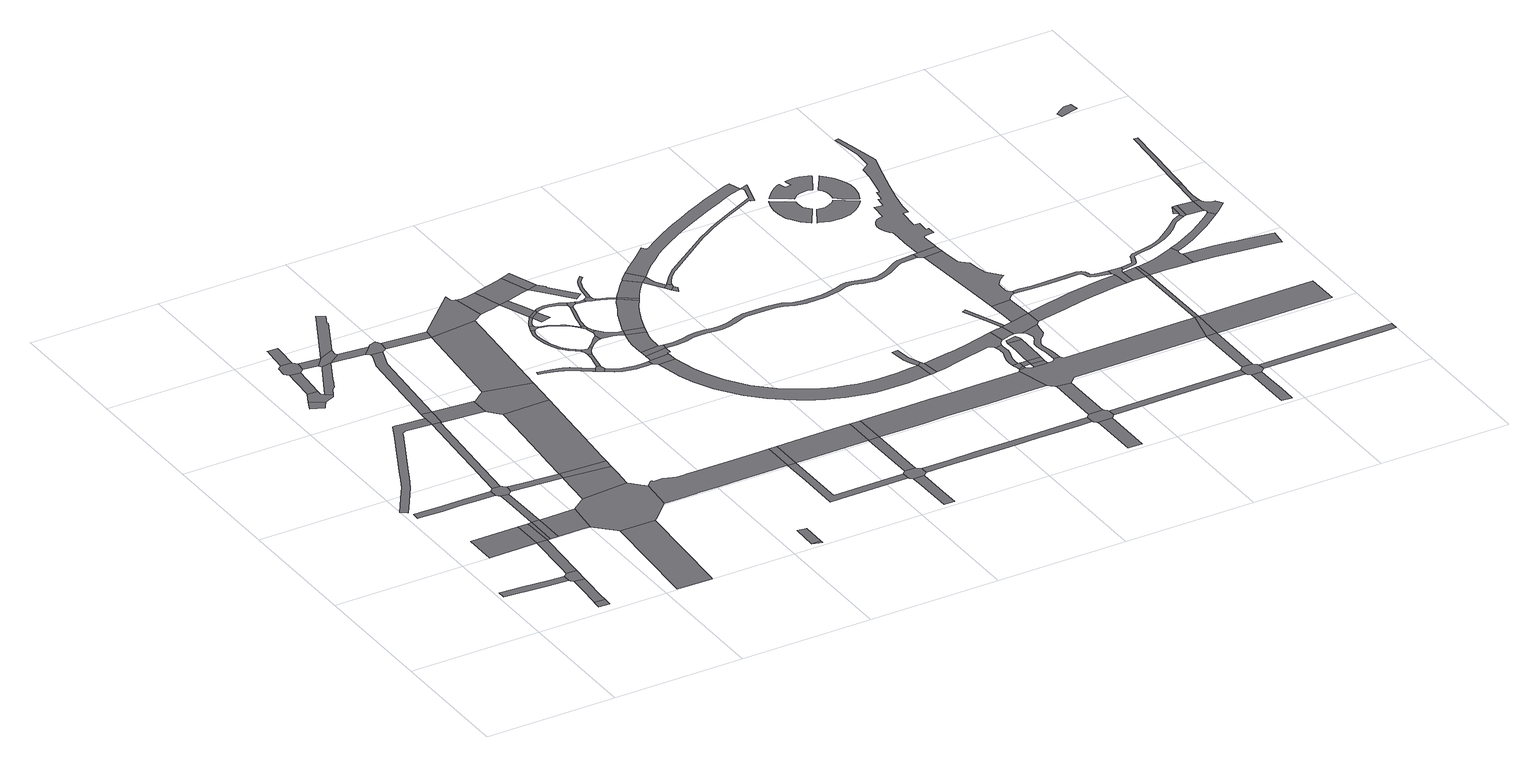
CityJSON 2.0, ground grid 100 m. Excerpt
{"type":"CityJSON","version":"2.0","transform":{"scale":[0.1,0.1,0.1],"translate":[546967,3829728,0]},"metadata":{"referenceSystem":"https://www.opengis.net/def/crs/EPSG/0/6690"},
"CityObjects":{
"road1":{"type":"Road","attributes":{"RoadStructureAttribute.sectionType":"1"},"geometry":[{"type":"MultiSurface","lod":"1","boundaries":[[[0,1,2,3,4,5,6,7,8]]]}]},
"road2":{"type":"Road","attributes":{"RoadStructureAttribute.sectionType":"1"},"geometry":[{"type":"MultiSurface","lod":"1","boundaries":[[[9,10,11,12]]]}]},
"road3":{"type":"Road","attributes":{"RoadStructureAttribute.sectionType":"1"},"geometry":[{"type":"MultiSurface","lod":"1","boundaries":[[[13,14,15,16,9,12,17,18,19,20]]]}]},
"road4":{"type":"Road","geometry":[{"type":"MultiSurface","lod":"1","boundaries":[[[21,22,8,7,23,13,20,24]]]}]},
"road5":{"type":"Road","attributes":{"function":"2","RoadStructureAttribute.sectionType":"1"},"geometry":[{"type":"MultiSurface","lod":"1","boundaries":[[[25,26,27,28,29,30]]]}]},
"road6":{"type":"Road","attributes":{"RoadStructureAttribute.sectionType":"1"},"geometry":[{"type":"MultiSurface","lod":"1","boundaries":[[[29,31,32,33,34,35,21,24,36,37,38]]]}]},
"road7":{"type":"Road","attributes":{"RoadStructureAttribute.sectionType":"1"},"geometry":[{"type":"MultiSurface","lod":"1","boundaries":[[[39,40,41,42,43,44,45,46,47,48,49]]]}]},
"road8":{"type":"Road","geometry":[{"type":"MultiSurface","lod":"1","boundaries":[[[30,29,38,50,51]]]}]},
"road9":{"type":"Road","attributes":{"function":"2","RoadStructureAttribute.sectionType":"1"},"geometry":[{"type":"MultiSurface","lod":"1","boundaries":[[[51,50,52,53]]]}]},
"road10":{"type":"Road","geometry":[{"type":"MultiSurface","lod":"1","boundaries":[[[54,53,52,55]]]}]},
"road11":{"type":"Road","attributes":{"RoadStructureAttribute.sectionType":"1"},"geometry":[{"type":"MultiSurface","lod":"1","boundaries":[[[56,57,58,59,60,61,62,63,64,65,66,67,68,69,70,71,72,73,74,75,76,77,78,79]]]}]},
"road12":{"type":"Road","attributes":{"RoadStructureAttribute.sectionType":"1"},"geometry":[{"type":"MultiSurface","lod":"1","boundaries":[[[80,81,82,53,54,83,84]]]}]},
"road13":{"type":"Road","attributes":{"function":"2","RoadStructureAttribute.sectionType":"1"},"geometry":[{"type":"MultiSurface","lod":"1","boundaries":[[[85,86,54,55,87,88,89,90]]]}]},
"road14":{"type":"Road","attributes":{"RoadStructureAttribute.sectionType":"1"},"geometry":[{"type":"MultiSurface","lod":"1","boundaries":[[[91,92,93,94,95,96]]]}]},
"road15":{"type":"Road","geometry":[{"type":"MultiSurface","lod":"1","boundaries":[[[97,98,99,49,48,100,101,80,84,102,103,104,105,106,107,108]]]}]},
"road16":{"type":"Road","geometry":[{"type":"MultiSurface","lod":"1","boundaries":[[[109,91,96,110,111,112,113,114,115,116,117]]]}]},
"road17":{"type":"Road","attributes":{"function":"3","RoadStructureAttribute.sectionType":"1"},"geometry":[{"type":"MultiSurface","lod":"1","boundaries":[[[118,119,120,121,122,123]]]}]},
"road18":{"type":"Road","attributes":{"RoadStructureAttribute.sectionType":"1"},"geometry":[{"type":"MultiSurface","lod":"1","boundaries":[[[124,125,126,127,109,117,128,129,130]]]}]},
"road19":{"type":"Road","attributes":{"RoadStructureAttribute.sectionType":"1"},"geometry":[{"type":"MultiSurface","lod":"1","boundaries":[[[131,132,133,134,97,108,135,136,137,138]]]}]},
"road20":{"type":"Road","geometry":[{"type":"MultiSurface","lod":"1","boundaries":[[[139,140,141,142,143,124,130,144,145,146,147,148]]]}]},
"road21":{"type":"Road","attributes":{"RoadStructureAttribute.sectionType":"1"},"geometry":[{"type":"MultiSurface","lod":"1","boundaries":[[[149,150,105,104,151,152,153,154]]]}]},
"road22":{"type":"Road","attributes":{"RoadStructureAttribute.sectionType":"1"},"geometry":[{"type":"MultiSurface","lod":"1","boundaries":[[[155,156,157,158,139,148,159,160,161]]]}]},
"road23":{"type":"Road","attributes":{"RoadStructureAttribute.sectionType":"1"},"geometry":[{"type":"MultiSurface","lod":"1","boundaries":[[[162,163,164,165,166,167,168,115,114]]]}]},
"road24":{"type":"Road","attributes":{"RoadStructureAttribute.sectionType":"1"},"geometry":[{"type":"MultiSurface","lod":"1","boundaries":[[[147,146,169,170]]]}]},
"road25":{"type":"Road","geometry":[{"type":"MultiSurface","lod":"1","boundaries":[[[171,172,173,174,175,90,89,176,118,123,177,178,179,180]]]}]},
"road26":{"type":"Road","geometry":[{"type":"MultiSurface","lod":"1","boundaries":[[[181,79,78,131,138,182,183]]]}]},
"road27":{"type":"Road","geometry":[{"type":"MultiSurface","lod":"1","boundaries":[[[184,185,170,169,167,166,186]]]}]},
"road28":{"type":"Road","attributes":{"function":"3","RoadStructureAttribute.sectionType":"1"},"geometry":[{"type":"MultiSurface","lod":"1","boundaries":[[[153,187,188,174,173,189,190]]]}]},
"road29":{"type":"Road","attributes":{"RoadStructureAttribute.sectionType":"1"},"geometry":[{"type":"MultiSurface","lod":"1","boundaries":[[[183,182,191,192]]]}]},
"road30":{"type":"Road","geometry":[{"type":"MultiSurface","lod":"1","boundaries":[[[154,153,190,193]]]}]},
"road31":{"type":"Road","attributes":{"RoadStructureAttribute.sectionType":"1"},"geometry":[{"type":"MultiSurface","lod":"1","boundaries":[[[194,195,196,197,198,181,183,199,200]]]}]},
"road32":{"type":"Road","attributes":{"RoadStructureAttribute.sectionType":"1"},"geometry":[{"type":"MultiSurface","lod":"1","boundaries":[[[201,186,166,202,203]]]}]},
"road33":{"type":"Road","attributes":{"RoadStructureAttribute.sectionType":"1"},"geometry":[{"type":"MultiSurface","lod":"1","boundaries":[[[204,205,206,170,185,207,208,209]]]}]},
"road34":{"type":"Road","attributes":{"function":"3","RoadStructureAttribute.sectionType":"1"},"geometry":[{"type":"MultiSurface","lod":"1","boundaries":[[[210,211,212,213,214,215,216,217,218,219,220,221,222,154,193]]]}]},
"road35":{"type":"Road","geometry":[{"type":"MultiSurface","lod":"1","boundaries":[[[223,224,203,202,194,200,225,226,227]]]}]},
"road36":{"type":"Road","geometry":[{"type":"MultiSurface","lod":"1","boundaries":[[[228,229,230]]]}]},
"road37":{"type":"Road","geometry":[{"type":"MultiSurface","lod":"1","boundaries":[[[231,232,233,192,191,234,218,217,235]]]}]},
"road38":{"type":"Road","geometry":[{"type":"MultiSurface","lod":"1","boundaries":[[[236,237,238,239,228,230]]]}]},
"road39":{"type":"Road","attributes":{"RoadStructureAttribute.sectionType":"1"},"geometry":[{"type":"MultiSurface","lod":"1","boundaries":[[[227,226,240,241]]]}]},
"road40":{"type":"Road","attributes":{"function":"2","RoadStructureAttribute.sectionType":"1"},"geometry":[{"type":"MultiSurface","lod":"1","boundaries":[[[242,243,244,245,246,247,248,249,250,251,252,253,254,255,180,179,256,257,258,259,260,261,262,263,264]]]}]},
"road41":{"type":"Road","attributes":{"function":"3","RoadStructureAttribute.sectionType":"1"},"geometry":[{"type":"MultiSurface","lod":"1","boundaries":[[[265,266,267,268,269,270,271,240,231,235]]]}]},
"road42":{"type":"Road","geometry":[{"type":"MultiSurface","lod":"1","boundaries":[[[272,273,274,275,241,240,271,276,277,278,279]]]}]},
"road43":{"type":"Road","attributes":{"RoadStructureAttribute.sectionType":"1"},"geometry":[{"type":"MultiSurface","lod":"1","boundaries":[[[280,281,282,283,284,285,286,287,288,289,290,291,292,293,294,295]]]}]},
"road44":{"type":"Road","geometry":[{"type":"MultiSurface","lod":"1","boundaries":[[[264,263,296,297]]]}]},
"road45":{"type":"Road","geometry":[{"type":"MultiSurface","lod":"1","boundaries":[[[298,295,294,299,300,301,302]]]}]},
"road46":{"type":"Road","attributes":{"RoadStructureAttribute.sectionType":"1"},"geometry":[{"type":"MultiSurface","lod":"1","boundaries":[[[303,304,305,298,302,306,307,308]]]}]},
"road47":{"type":"Road","attributes":{"RoadStructureAttribute.sectionType":"1"},"geometry":[{"type":"MultiSurface","lod":"1","boundaries":[[[309,310,311,312,313,314,315,316,317,318,319,320,321,322,323,324,325,326,327,328,329,330,331,332,333,334,335,336]]]}]},
"road48":{"type":"Road","geometry":[{"type":"MultiSurface","lod":"1","boundaries":[[[337,338,339,340,341,279,278,342,343,344]]]}]},
"road49":{"type":"Road","geometry":[{"type":"MultiSurface","lod":"1","boundaries":[[[345,309,336,346,347,348,349,350,351,352]]]}]},
"road50":{"type":"Road","geometry":[{"type":"MultiSurface","lod":"1","boundaries":[[[353,354,355,323,322,356,357,303,308,358,359,360]]]}]},
"road51":{"type":"Road","attributes":{"RoadStructureAttribute.sectionType":"1"},"geometry":[{"type":"MultiSurface","lod":"1","boundaries":[[[361,296,263,362,363,364,365,366,367,368,369]]]}]},
"road52":{"type":"Road","attributes":{"RoadStructureAttribute.sectionType":"1"},"geometry":[{"type":"MultiSurface","lod":"1","boundaries":[[[370,371,372,373,345,352,374,375]]]}]},
"road53":{"type":"Road","attributes":{"RoadStructureAttribute.sectionType":"1"},"geometry":[{"type":"MultiSurface","lod":"1","boundaries":[[[376,377,378,379,380,300,299,381,382,383,384,385,386,387]]]}]},
"road54":{"type":"Road","attributes":{"RoadStructureAttribute.sectionType":"1"},"geometry":[{"type":"MultiSurface","lod":"1","boundaries":[[[388,389,390,344,370,391]]]}]},
"road55":{"type":"Road","attributes":{"RoadStructureAttribute.sectionType":"1"},"geometry":[{"type":"MultiSurface","lod":"1","boundaries":[[[392,393,394,395,396,397,398,349,348,399,400,401,402,403,404,405,406,407]]]}]},
"road56":{"type":"Road","geometry":[{"type":"MultiSurface","lod":"1","boundaries":[[[391,370,375,408]]]}]},
"road57":{"type":"Road","geometry":[{"type":"MultiSurface","lod":"1","boundaries":[[[409,410,408,375]]]}]},
"road58":{"type":"Road","attributes":{"RoadStructureAttribute.sectionType":"1"},"geometry":[{"type":"MultiSurface","lod":"1","boundaries":[[[411,412,413,414,353,360,415,416,417,418]]]}]},
"road59":{"type":"Road","attributes":{"function":"2","RoadStructureAttribute.sectionType":"1"},"geometry":[{"type":"MultiSurface","lod":"1","boundaries":[[[419,420,297,296,421,422,423]]]}]},
"road60":{"type":"Road","attributes":{"RoadStructureAttribute.sectionType":"1"},"geometry":[{"type":"MultiSurface","lod":"1","boundaries":[[[424,425,426,337,344,390,427,428]]]}]},
"road61":{"type":"Road","geometry":[{"type":"MultiSurface","lod":"1","boundaries":[[[429,407,406,430,431,432]]]}]},
"road62":{"type":"Road","attributes":{"RoadStructureAttribute.sectionType":"1"},"geometry":[{"type":"MultiSurface","lod":"1","boundaries":[[[433,434,431,430,435,436,437,438,439,440]]]}]},
"road63":{"type":"Road","attributes":{"RoadStructureAttribute.sectionType":"1"},"geometry":[{"type":"MultiSurface","lod":"1","boundaries":[[[441,442,443,444,445,446]]]}]},
"road64":{"type":"Road","geometry":[{"type":"MultiSurface","lod":"1","boundaries":[[[447,448,387,386,449,450]]]}]},
"road65":{"type":"Road","attributes":{"RoadStructureAttribute.sectionType":"1"},"geometry":[{"type":"MultiSurface","lod":"1","boundaries":[[[451,452,453,454,455,456,391,408,457,458,459,460,461,462,463,464,465,466]]]}]},
"road66":{"type":"Road","geometry":[{"type":"MultiSurface","lod":"1","boundaries":[[[467,468,469,470,440,439,471,411,418,472,473,474,475,476,477]]]}]},
"road67":{"type":"Road","attributes":{"RoadStructureAttribute.sectionType":"1"},"geometry":[{"type":"MultiSurface","lod":"1","boundaries":[[[478,479,480,481,482,429,432,483,484,485,486,487]]]}]},
"road68":{"type":"Road","attributes":{"RoadStructureAttribute.sectionType":"1"},"geometry":[{"type":"MultiSurface","lod":"1","boundaries":[[[488,489,490,491,492,448,447]]]}]},
"road69":{"type":"Road","geometry":[{"type":"MultiSurface","lod":"1","boundaries":[[[493,494,369,368,495,441,446,496,497,498,499,500,501,502]]]}]},
"road70":{"type":"Road","geometry":[{"type":"MultiSurface","lod":"1","boundaries":[[[503,504,505,491,490,506]]]}]},
"road71":{"type":"Road","attributes":{"RoadStructureAttribute.sectionType":"1"},"geometry":[{"type":"MultiSurface","lod":"1","boundaries":[[[476,507,508,509,510,511,504,503,512,513,514,515,516]]]}]},
"road72":{"type":"Road","geometry":[{"type":"MultiSurface","lod":"1","boundaries":[[[517,424,428,518]]]}]},
"road73":{"type":"Road","geometry":[{"type":"MultiSurface","lod":"1","boundaries":[[[519,520,521,466,465,522,523,478,487,524,525,526]]]}]},
"road74":{"type":"Road","attributes":{"RoadStructureAttribute.sectionType":"1"},"geometry":[{"type":"MultiSurface","lod":"1","boundaries":[[[527,528,529,422,493,502]]]}]},
"road75":{"type":"Road","geometry":[{"type":"MultiSurface","lod":"1","boundaries":[[[477,476,516,530]]]}]},
"road76":{"type":"Road","attributes":{"RoadStructureAttribute.sectionType":"1"},"geometry":[{"type":"MultiSurface","lod":"1","boundaries":[[[531,532,533,534,535,536,537,518,428]]]}]},
"road77":{"type":"Road","attributes":{"RoadStructureAttribute.sectionType":"1"},"geometry":[{"type":"MultiSurface","lod":"1","boundaries":[[[538,526,525,539,540,541]]]}]},
"road78":{"type":"Road","geometry":[{"type":"MultiSurface","lod":"1","boundaries":[[[423,422,529,542]]]}]},
"road79":{"type":"Road","geometry":[{"type":"MultiSurface","lod":"1","boundaries":[[[543,541,540,544,545,546,547,548,549]]]}]},
"road80":{"type":"Road","attributes":{"RoadStructureAttribute.sectionType":"1"},"geometry":[{"type":"MultiSurface","lod":"1","boundaries":[[[550,551,552,553,554,555,556,557,558,559,560,561,562,563,564,565,477,530,566,567,568,569,570,571,572]]]}]},
"road81":{"type":"Road","attributes":{"RoadStructureAttribute.sectionType":"1"},"geometry":[{"type":"MultiSurface","lod":"1","boundaries":[[[573,574,547,546,575,576,550,577]]]}]},
"road82":{"type":"Road","attributes":{"RoadStructureAttribute.sectionType":"1"},"geometry":[{"type":"MultiSurface","lod":"1","boundaries":[[[578,579,580,581,582,583,584,585,586,587,588,589,590,591,592,593,594,595,543,549]]]}]},
"road83":{"type":"Road","geometry":[{"type":"MultiSurface","lod":"1","boundaries":[[[577,550,572,596,597]]]}]},
"road84":{"type":"Road","attributes":{"RoadStructureAttribute.sectionType":"1"},"geometry":[{"type":"MultiSurface","lod":"1","boundaries":[[[449,598,599,600,601,602,603,604,605,606,607,608,609,610,611,612,613,614,615,616,617,618,619,620,621,622,623,624,625,626,627,628,629,630,631,632,633,634,635,450]]]}]},
"road85":{"type":"Road","attributes":{"RoadStructureAttribute.sectionType":"1"},"geometry":[{"type":"MultiSurface","lod":"1","boundaries":[[[636,637,638,639,640,577,597,641,642,643,644,645]]]}]},
"road86":{"type":"Road","geometry":[{"type":"MultiSurface","lod":"1","boundaries":[[[646,647,648,636,645,649]]]}]},
"road87":{"type":"Road","attributes":{"RoadStructureAttribute.sectionType":"1"},"geometry":[{"type":"MultiSurface","lod":"1","boundaries":[[[650,651,652,649,645,653,654]]]}]},
"road88":{"type":"Road","geometry":[{"type":"MultiSurface","lod":"1","boundaries":[[[655,654,653,656,657,658]]]}]},
"road89":{"type":"Road","geometry":[{"type":"MultiSurface","lod":"1","boundaries":[[[659,660,657,656]]]}]},
"road90":{"type":"Road","attributes":{"RoadStructureAttribute.sectionType":"1"},"geometry":[{"type":"MultiSurface","lod":"1","boundaries":[[[661,662,663,664,665,499,498,666,667,668,669,670,671,672,673,674]]]}]},
"road91":{"type":"Road","attributes":{"function":"2","RoadStructureAttribute.sectionType":"1"},"geometry":[{"type":"MultiSurface","lod":"1","boundaries":[[[675,676,677,678,679,680,681,542,529,682,683,684,685,686,687,688,689,690,691]]]}]},
"road92":{"type":"Road","geometry":[{"type":"MultiSurface","lod":"1","boundaries":[[[692,618,617,693,694,695]]]}]},
"road93":{"type":"Road","attributes":{"RoadStructureAttribute.sectionType":"1"},"geometry":[{"type":"MultiSurface","lod":"1","boundaries":[[[696,697,698,699,700,701,618,692]]]}]},
"road94":{"type":"Road","attributes":{"RoadStructureAttribute.sectionType":"1"},"geometry":[{"type":"MultiSurface","lod":"1","boundaries":[[[702,703,704,705,706,707,708,709,710,711,712,713,714,715,716,717,718,719,720,721,722,723,724,725,726,727,728,729,730,731,732,733,734,735,736,737,506,490,738,739,740,741,742,743,744,745,746,747,748,749,750,751,752,753,754,755,756,757,758,759,760,761,762,763,764,765,766,767,768,769,770,771]]]}]},
"road95":{"type":"Road","attributes":{"RoadStructureAttribute.sectionType":"1"},"geometry":[{"type":"MultiSurface","lod":"1","boundaries":[[[772,773,774,775,776,777,778,779,780,781,782,783,784,785,786,787,788,789,790,791,646,649,792,793,794,795,796,797,798,799,800,801,802,803,804,805,806,807,808]]]}]},
"road96":{"type":"Road","attributes":{"RoadStructureAttribute.sectionType":"1"},"geometry":[{"type":"MultiSurface","lod":"1","boundaries":[[[809,810,811,812,813]]]}]},
"road97":{"type":"Road","attributes":{"RoadStructureAttribute.sectionType":"1"},"geometry":[{"type":"MultiSurface","lod":"1","boundaries":[[[814,815,816,817,818,819,820,821,822,823,824,825,826,827,828,829,830,808,831,832,833,834,835,836,837,838,839,840,841,842,843,844,655,658]]]}]},
"road98":{"type":"Road","attributes":{"RoadStructureAttribute.sectionType":"1"},"geometry":[{"type":"MultiSurface","lod":"1","boundaries":[[[845,846,847,848,849,850,695,694,851,852,853,854,855,856,857,858,859,860,861]]]}]},
"road99":{"type":"Road","geometry":[{"type":"MultiSurface","lod":"1","boundaries":[[[862,863,864,865,866,867,674,673,868,869,809,813,870,871,872,873]]]}]},
"road100":{"type":"Road","attributes":{"RoadStructureAttribute.sectionType":"1"},"geometry":[{"type":"MultiSurface","lod":"1","boundaries":[[[874,875,865,864,876]]]}]},
"road101":{"type":"Road","geometry":[{"type":"MultiSurface","lod":"1","boundaries":[[[877,878,879,880]]]}]},
"road102":{"type":"Road","geometry":[{"type":"MultiSurface","lod":"1","boundaries":[[[881,882,883,884,878,877,885]]]}]},
"road103":{"type":"Road","attributes":{"RoadStructureAttribute.sectionType":"1"},"geometry":[{"type":"MultiSurface","lod":"1","boundaries":[[[886,887,888,889,890,891,892,893,858,857,894,895,896,897,898,899,882,881]]]}]},
"road104":{"type":"Road","geometry":[{"type":"MultiSurface","lod":"1","boundaries":[[[885,877,900,901]]]}]},
"road105":{"type":"Road","geometry":[{"type":"MultiSurface","lod":"1","boundaries":[[[900,902,903,904]]]}]},
"road106":{"type":"Road","geometry":[{"type":"MultiSurface","lod":"1","boundaries":[[[901,900,904,905]]]}]},
"road107":{"type":"Road","attributes":{"RoadStructureAttribute.sectionType":"1"},"geometry":[{"type":"MultiSurface","lod":"1","boundaries":[[[906,907,908,901,905,909,910]]]}]},
"road108":{"type":"Road","attributes":{"RoadStructureAttribute.sectionType":"6"},"geometry":[{"type":"MultiSurface","lod":"1","boundaries":[[[911,912,913,906,910]]]}]},
"road109":{"type":"Road","geometry":[{"type":"MultiSurface","lod":"1","boundaries":[[[914,915,916,845,861,917,918,919]]]}]},
"road110":{"type":"Road","attributes":{"RoadStructureAttribute.sectionType":"1"},"geometry":[{"type":"MultiSurface","lod":"1","boundaries":[[[920,921,922,923,914,924]]]}]},
"road111":{"type":"Road","attributes":{"RoadStructureAttribute.sectionType":"1"},"geometry":[{"type":"MultiSurface","lod":"1","boundaries":[[[925,926,927,928,929,930,931,932,933,934,935,936,937,938,939,940,941,942,943,944,945,946,947,948,949,950,951,952,953]]]}]},
"road112":{"type":"Road","geometry":[{"type":"MultiSurface","lod":"1","boundaries":[[[954,955,924,914,919,956,939,938,957]]]}]},
"road113":{"type":"Road","attributes":{"RoadStructureAttribute.sectionType":"1"},"geometry":[{"type":"MultiSurface","lod":"1","boundaries":[[[873,872,958,959,960,961,962,963]]]}]},
"road114":{"type":"Road","geometry":[{"type":"MultiSurface","lod":"1","boundaries":[[[964,965,966,967,968,969,970,971,972,973,974,975,976,977,978]]]}]},
"road115":{"type":"Road","geometry":[{"type":"MultiSurface","lod":"1","boundaries":[[[979,980,981,955,954]]]}]},
"road116":{"type":"Road","attributes":{"function":"2","RoadStructureAttribute.sectionType":"1"},"geometry":[{"type":"MultiSurface","lod":"1","boundaries":[[[952,982,983,903,902,984,985,986,880,879,691,690,987,874,876,988,989,990,991,992,993,994,995,996,953]]]}]},
"road117":{"type":"Road","attributes":{"RoadStructureAttribute.sectionType":"1"},"geometry":[{"type":"MultiSurface","lod":"1","boundaries":[[[997,998,999,1000,1001,1002,1003,1004,1005,1006,1007,1008,1009,1010,1011,1012,1013,1014,1015,1016,1017,980,979,1018,1019,1020,1021]]]}]},
"road118":{"type":"Road","geometry":[{"type":"MultiSurface","lod":"1","boundaries":[[[1022,1023,1024,702,771,1015,1014]]]}]},
"road119":{"type":"Road","geometry":[{"type":"MultiSurface","lod":"1","boundaries":[[[1025,1026,1027,1028,1029,1030,1031,1032,1033,1034,1035,1036,1037,1038,1039,1040,1041]]]}]},
"road120":{"type":"Road","geometry":[{"type":"MultiSurface","lod":"1","boundaries":[[[1042,1043,1044,1045,1046,1047,1048,1049,1050,1051,1052,1053,1054,1055,1056,1057,1058,1059,1060,1061,1062,1063]]]}]},
"road121":{"type":"Road","geometry":[{"type":"MultiSurface","lod":"1","boundaries":[[[1064,1065,1066,1067,1068,1069,1070,1071,1072,1073,1074,1075,1076,1077,1078,1079,1080,1081,1082]]]}]},
"road122":{"type":"Road","attributes":{"RoadStructureAttribute.sectionType":"1"},"geometry":[{"type":"MultiSurface","lod":"1","boundaries":[[[1083,1084,1085,1086,1087,1088,1089,1090,1091,954,957,1092,1093,1094,1095,1096,1097,1098]]]}]},
"road123":{"type":"Road","attributes":{"RoadStructureAttribute.sectionType":"1"},"geometry":[{"type":"MultiSurface","lod":"1","boundaries":[[[1099,1100,1101,1102,1103,1104,1105,1106,1107]]]}]},
"road124":{"type":"Road","attributes":{"RoadStructureAttribute.sectionType":"1"},"geometry":[{"type":"MultiSurface","lod":"1","boundaries":[[[1108,1109,1110,1111,1112,1113,1114,1115,1116,1117,1118,1021,1020,1119,1120,1121,1122,1123,1124,1125,1126,1127,1128,1129,1130,1131]]]}]},
"road125":{"type":"Road","geometry":[{"type":"MultiSurface","lod":"1","boundaries":[[[1132,1133,1134,1135,1136,1137,1138,1139,1140,1141,1142,1143,1144,1145,1146,1147,1148,1149,1150,1151,1152,1153,1154,1155,1156,1157,1158,1159,1160,1161,1162,1163,1164,1165,1166,1167,1168,1169,1170,1171,1172,1173,1174,1175,1176,1177,1178,1024,1023]]]}]},
"road126":{"type":"Road","geometry":[{"type":"MultiSurface","lod":"1","boundaries":[[[1179,1180,1181,963,962,1182,1099,1107,1183,1184,1185,1186,1187,1188,1189]]]}]},
"road127":{"type":"Road","attributes":{"RoadStructureAttribute.sectionType":"1"},"geometry":[{"type":"MultiSurface","lod":"1","boundaries":[[[991,1179,1189,1190]]]}]},
"road128":{"type":"Road","geometry":[{"type":"MultiSurface","lod":"1","boundaries":[[[992,991,1190,1191]]]}]},
"road129":{"type":"Road","geometry":[{"type":"MultiSurface","lod":"1","boundaries":[[[1131,1130,1192,1083,1098,1193,1194,1195,1196,1197]]]}]},
"road130":{"type":"Road","attributes":{"RoadStructureAttribute.sectionType":"1"},"geometry":[{"type":"MultiSurface","lod":"1","boundaries":[[[1198,1199,992,1191]]]}]},
"road131":{"type":"Road","attributes":{"RoadStructureAttribute.sectionType":"1"},"geometry":[{"type":"MultiSurface","lod":"1","boundaries":[[[1200,1194,1193,1199]]]}]},
"road132":{"type":"Road","geometry":[{"type":"MultiSurface","lod":"1","boundaries":[[[1201,1200,1199,1198]]]}]},
"road133":{"type":"Road","attributes":{"RoadStructureAttribute.sectionType":"1"},"geometry":[{"type":"MultiSurface","lod":"1","boundaries":[[[1186,1185,1202,1203,1204,1205,1206,1207]]]}]},
"road134":{"type":"Road","geometry":[{"type":"MultiSurface","lod":"1","boundaries":[[[1208,1209,1210,1211,1212,1213,1201,1198,1214,1215,1216,1217,1218,1219,1220,1221,1222]]]}]},
"road135":{"type":"Road","attributes":{"function":"2","RoadStructureAttribute.sectionType":"1"},"geometry":[{"type":"MultiSurface","lod":"1","boundaries":[[[1223,1224,1225,1191,1190,1226,1227,1228,1229]]]}]},
"road136":{"type":"Road","attributes":{"RoadStructureAttribute.sectionType":"1"},"geometry":[{"type":"MultiSurface","lod":"1","boundaries":[[[1230,1231,1232,1233,1234,1235,1236,1237,1238,1239,1240,1241,1242,1243,1244,1245,1197,1196,1246,1247,1248,1249,1250,1251,1252,1253,1254,1255,1256,1257,1258,1259,1260,1261,1262]]]}]},
"road137":{"type":"Road","attributes":{"RoadStructureAttribute.sectionType":"1"},"geometry":[{"type":"MultiSurface","lod":"1","boundaries":[[[1263,1264,1265,1266,1267,1268,1208,1222,1269,1270,1271,1272,1273,1274]]]}]},
"road138":{"type":"Road","attributes":{"RoadStructureAttribute.sectionType":"1"},"geometry":[{"type":"MultiSurface","lod":"1","boundaries":[[[1275,1276,1277,1278,1279,1280,1218,1217,1281,1282,1283,1284,1285,1286,1287]]]}]},
"road139":{"type":"Road","geometry":[{"type":"MultiSurface","lod":"1","boundaries":[[[1288,1289,1290]]]}]},
"road140":{"type":"Road","attributes":{"RoadStructureAttribute.sectionType":"1"},"geometry":[{"type":"MultiSurface","lod":"1","boundaries":[[[1291,1288,1290,1230,1262,1292,1293,1294]]]}]},
"road141":{"type":"Road","geometry":[{"type":"MultiSurface","lod":"1","boundaries":[[[1294,1293,1295,1296]]]}]},
"road142":{"type":"Road","geometry":[{"type":"MultiSurface","lod":"1","boundaries":[[[1296,1295,1297,1298,1263,1274,1299,1300,1301,1302,1303,1304,1305]]]}]},
"road143":{"type":"Road","attributes":{"RoadStructureAttribute.sectionType":"1"},"geometry":[{"type":"MultiSurface","lod":"1","boundaries":[[[1306,1307,1308,1296,1305,1309,1310,1311]]]}]},
"road144":{"type":"Road","geometry":[{"type":"MultiSurface","lod":"1","boundaries":[[[1312,1306,1311,1313]]]}]},
"road145":{"type":"Road","attributes":{"RoadStructureAttribute.sectionType":"1"},"geometry":[{"type":"MultiSurface","lod":"1","boundaries":[[[1314,1315,1316,1317,1312,1313,1318,1319,1320,1321]]]}]},
"road146":{"type":"Road","geometry":[{"type":"MultiSurface","lod":"1","boundaries":[[[1322,1323,1324,1325,1326,1327,1328,1329,1330,1331]]]}]}
},
"vertices":[
[410,547,0],[223,562,0],[38,576,0],[34,515,0],[109,509,0],[233,499,0],[368,489,0],[520,478,0],[524,538,0],
[524,144,0],[518,77,0],[599,71,0],[604,138,0],
[546,448,0],[542,386,0],[539,332,0],[524,145,0],[604,143,0],[608,199,0],[622,395,0],[626,442,0],
[555,565,0],[534,547,0],[529,467,0],[635,564,0],
[215,1253,0],[217,1005,0],[328,1006,0],[429,1007,0],[588,1009,0],[586,1256,0],
[583,936,0],[581,902,0],[570,769,0],[566,716,0],[561,637,0],[653,815,0],[663,941,0],[668,1006,0],
[456,1750,0],[292,1751,0],[158,1752,0],[66,1752,0],[65,1693,0],[88,1693,0],[256,1691,0],[400,1690,0],[510,1690,0],[666,1688,0],[667,1748,0],
[668,1009,0],[666,1256,0],
[695,1009,0],[695,1256,0],
[754,1258,0],[754,1009,0],
[602,2807,0],[553,2811,0],[536,2812,0],[503,2746,0],[487,2714,0],[255,2250,0],[225,2191,0],[174,2092,0],[143,2044,0],[96,1974,0],[2,1826,0],[45,1789,0],[124,1909,0],[181,1993,0],[223,2058,0],[256,2121,0],[288,2183,0],[322,2250,0],[541,2687,0],[544,2694,0],[548,2701,0],[583,2720,0],[773,2703,0],[776,2792,0],
[694,1661,0],[695,1546,0],[695,1407,0],[754,1382,0],[753,1652,0],
[925,1259,0],[764,1258,0],[782,1009,0],[944,1009,0],[1004,1008,0],[1035,1259,0],
[215,3384,0],[186,3325,0],[174,3301,0],[271,3254,0],[281,3274,0],[310,3314,0],
[696,1777,0],[687,1768,0],[676,1758,0],[677,1678,0],[685,1670,0],[764,1663,0],[774,1672,0],[783,1681,0],[787,1741,0],[776,1752,0],[767,1761,0],[756,1772,0],
[259,3471,0],[319,3322,0],[360,3338,0],[367,3340,0],[392,3353,0],[405,3378,0],[360,3412,0],[336,3430,0],[339,3467,0],
[1152,860,0],[1093,28,0],[1091,9,0],[1363,2,0],[1364,22,0],[1425,855,0],
[284,3746,0],[275,3653,0],[274,3639,0],[259,3473,0],[355,3639,0],[355,3646,0],[363,3737,0],
[778,2702,0],[738,2254,0],[723,2086,0],[707,1903,0],[766,1874,0],[780,2034,0],[798,2255,0],[838,2696,0],
[296,3884,0],[273,3865,0],[264,3857,0],[256,3777,0],[284,3747,0],[365,3738,0],[390,3759,0],[397,3765,0],[404,3845,0],[377,3877,0],
[1075,1716,0],[900,1732,0],[913,1670,0],[1029,1659,0],[1175,1648,0],[1180,1708,0],
[316,4094,0],[315,4088,0],[312,4050,0],[311,4045,0],[391,4038,0],[392,4051,0],[396,4091,0],
[436,3438,0],[461,3457,0],[502,3540,0],[504,3552,0],[601,3742,0],[526,3727,0],[513,3703,0],
[512,3755,0],[575,3830,0],
[1576,1308,0],[1530,1355,0],[1511,1375,0],[1148,1347,0],[1126,1330,0],[1139,873,0],[1439,869,0],[1581,1008,0],[1589,1016,0],[1614,1269,0],
[782,2854,0],[848,2695,0],[861,2846,0],
[689,3826,0],[693,3878,0],[701,3817,0],
[1174,1638,0],[1162,1507,0],[1524,1519,0],[1532,1616,0],
[1173,2668,0],[1172,2819,0],
[1539,1693,0],
[887,3694,0],[891,3678,0],[886,3659,0],[878,3639,0],[846,3555,0],[925,3538,0],[976,3687,0],
[867,3800,0],[860,3720,0],[932,3792,0],
[828,4316,0],[814,4290,0],[652,3978,0],[855,4198,0],[846,4202,0],[888,4286,0],
[1545,1760,0],[1561,1932,0],[1566,1993,0],[1567,1997,0],[1581,2180,0],[1589,2263,0],[1590,2274,0],[1618,2577,0],[1255,2569,0],[1229,2259,0],[1219,2157,0],[1207,2019,0],[1195,1882,0],
[1001,3828,0],[950,3814,0],[1011,3709,0],[1014,3709,0],[1023,3788,0],
[2171,54,0],[2244,32,0],[2244,54,0],
[1286,2899,0],[1264,2881,0],[1186,2817,0],[1238,2589,0],[1640,2823,0],
[2245,245,0],[2211,248,0],[2177,252,0],[2177,249,0],
[1357,3681,0],[1364,3760,0],
[2499,1268,0],[2243,1268,0],[2049,1267,0],[2009,1267,0],[1984,1267,0],[1918,1268,0],[1895,1268,0],[1843,1268,0],[1815,1278,0],[1748,1302,0],[1677,1301,0],[1670,1308,0],[1664,1314,0],[1657,1308,0],[1707,1016,0],[1845,1016,0],[1863,1017,0],[2025,1018,0],[2199,1018,0],[2380,1019,0],[2551,1019,0],[2560,1019,0],[2560,1269,0],
[1659,3036,0],[1688,3358,0],[1711,3611,0],[1714,3653,0],[1716,3679,0],[1719,3708,0],[1719,3722,0],
[1748,4019,0],[1719,4035,0],[1717,4036,0],[1710,4090,0],[1743,3738,0],[1790,3769,0],[1795,3772,0],[1752,4016,0],
[2085,2781,0],[1953,2870,0],[1919,2883,0],[1910,2886,0],[1844,2907,0],[1769,2920,0],[1732,2927,0],[1724,2898,0],[1760,2892,0],[1832,2876,0],[1894,2855,0],[1900,2852,0],[1930,2838,0],[2064,2748,0],[2076,2740,0],[2097,2773,0],
[2622,1020,0],[2621,1269,0],
[2120,2790,0],[2128,2705,0],[2150,2737,0],[2141,2775,0],[2142,2786,0],
[2145,2952,0],[2141,2902,0],[2127,2828,0],[2148,2823,0],[2162,2898,0],[2172,2947,0],
[1975,3414,0],[1968,3395,0],[1959,3361,0],[1957,3356,0],[1958,3305,0],[1972,3226,0],[1974,3215,0],[1980,3198,0],[1990,3166,0],[2018,3116,0],[2047,3080,0],[2059,3066,0],[2099,3033,0],[2128,3011,0],[2144,3028,0],[2111,3053,0],[2073,3085,0],[2060,3100,0],[2035,3130,0],[2010,3177,0],[2001,3202,0],[1995,3222,0],[1994,3226,0],[1979,3308,0],[1979,3346,0],[1979,3352,0],[1988,3387,0],[1999,3406,0],
[1903,4035,0],[1850,4020,0],[1800,4012,0],[1776,4014,0],[1767,4015,0],[1842,3782,0],[1900,3795,0],[1967,3812,0],
[1997,3471,0],[2019,3419,0],[2037,3425,0],[2039,3425,0],[2041,3435,0],[2031,3441,0],[2027,3443,0],[2020,3462,0],
[2203,3030,0],[2180,3012,0],[2164,3017,0],[2140,2987,0],[2144,2971,0],[2188,2977,0],[2196,2991,0],[2218,3015,0],
[2621,521,0],[2560,786,0],[2559,465,0],[2559,460,0],[2564,460,0],[2700,460,0],[2892,460,0],[3170,461,0],[3168,521,0],
[2060,3577,0],[2055,3572,0],[2009,3501,0],[2005,3491,0],[2027,3489,0],[2069,3554,0],
[2409,2664,0],[2354,2663,0],[2340,2663,0],[2247,2683,0],[2204,2701,0],[2185,2667,0],[2234,2646,0],[2333,2625,0],[2369,2624,0],[2409,2623,0],[2455,2629,0],[2452,2668,0],
[2126,3626,0],[2082,3738,0],[2044,3833,0],[2139,3632,0],
[2270,3311,0],[2255,3327,0],[2217,3362,0],[2188,3377,0],[2145,3400,0],[2104,3418,0],[2065,3429,0],[2062,3418,0],[2100,3407,0],[2140,3390,0],[2185,3367,0],[2210,3353,0],[2247,3319,0],[2260,3305,0],[2285,3277,0],[2290,3289,0],
[2135,3604,0],
[2098,3481,0],[2177,3499,0],
[2313,3140,0],[2281,3107,0],[2243,3067,0],[2212,3038,0],[2220,3017,0],[2256,3052,0],[2298,3079,0],[2325,3085,0],
[3062,1270,0],[2694,1269,0],[3176,1020,0],[3195,1020,0],[3194,1271,0],
[2156,4106,0],[2117,4093,0],[1949,4048,0],[2167,3868,0],[2233,3888,0],
[2295,3291,0],[2307,3247,0],[2324,3254,0],[2319,3286,0],
[2343,3213,0],[2334,3225,0],[2314,3224,0],[2316,3219,0],[2317,3214,0],[2320,3205,0],[2324,3187,0],[2351,3201,0],
[3197,433,0],[3198,330,0],[3199,38,0],[3280,35,0],[3279,194,0],[3278,433,0],
[2617,2680,0],[2467,2669,0],[2489,2599,0],[2622,2601,0],
[2322,3632,0],[2266,3646,0],[2260,3648,0],[2215,3653,0],[2164,3643,0],[2156,3640,0],[2150,3611,0],[2165,3617,0],[2168,3618,0],[2211,3627,0],[2251,3622,0],[2259,3620,0],[2308,3607,0],[2356,3580,0],[2358,3579,0],[2371,3607,0],
[2479,3097,0],[2432,3122,0],[2388,3157,0],[2353,3198,0],[2324,3167,0],[2336,3087,0],[2366,3084,0],[2414,3077,0],[2469,3061,0],[2494,3048,0],[2509,3098,0],
[2358,3542,0],[2337,3457,0],[2320,3403,0],[2306,3336,0],[2305,3335,0],[2325,3332,0],[2329,3351,0],[2339,3398,0],[2356,3451,0],[2377,3539,0],
[2615,2700,0],[2641,2701,0],[2641,2759,0],[2470,2734,0],[2473,2701,0],
[3196,553,0],[3177,531,0],[3178,453,0],[3298,450,0],[3299,451,0],[3310,462,0],[3309,521,0],[3299,531,0],[3297,532,0],[3278,551,0],
[2610,2809,0],[2468,2790,0],[2470,2737,0],[2647,2804,0],
[2487,3020,0],[2480,2989,0],[2473,2956,0],[2468,2916,0],[2466,2851,0],[2610,2835,0],[2613,2895,0],[2619,2938,0],[2629,2977,0],[2638,3008,0],
[2234,4134,0],[2315,3913,0],
[2407,3592,0],[2395,3595,0],[2384,3601,0],[2362,3568,0],[2361,3565,0],[2399,3560,0],[2414,3564,0],[2421,3588,0],
[3278,674,0],[3278,839,0],[3278,1022,0],
[2653,3063,0],
[2250,3868,0],[2300,3808,0],[2305,3806,0],[2456,3617,0],[2510,3661,0],[2359,3850,0],[2357,3864,0],
[2454,3580,0],[2447,3557,0],[2493,3558,0],[2489,3583,0],
[3277,1271,0],
[2518,3600,0],[2509,3552,0],[2530,3543,0],[2550,3536,0],[2563,3554,0],[2551,3567,0],[2544,3590,0],
[2684,3477,0],[2660,3441,0],[2643,3405,0],[2642,3403,0],[2611,3343,0],[2607,3334,0],[2582,3290,0],[2571,3263,0],[2560,3237,0],[2556,3227,0],[2554,3222,0],[2546,3200,0],[2538,3180,0],[2515,3118,0],[2514,3114,0],[2512,3109,0],[2678,3135,0],[2689,3162,0],[2702,3191,0],[2715,3221,0],[2732,3260,0],[2767,3327,0],[2803,3384,0],
[2635,3524,0],[2605,3537,0],[2583,3522,0],[2626,3504,0],[2697,3496,0],
[2550,3622,0],[2557,3680,0],[2561,3710,0],[2567,3732,0],[2568,3736,0],[2577,3760,0],[2590,3790,0],[2609,3815,0],[2634,3838,0],[2622,3858,0],[2594,3832,0],[2572,3803,0],[2557,3769,0],[2548,3744,0],[2540,3716,0],[2540,3713,0],[2532,3665,0],[2526,3627,0],
[2815,3402,0],[2817,3406,0],
[2516,2468,0],[2530,2399,0],[2569,2281,0],[2646,2133,0],[2772,1958,0],[2888,1844,0],[2978,1771,0],[3049,1722,0],[3098,1691,0],[3158,1657,0],[3221,1629,0],[3278,1607,0],[3349,1585,0],[3433,1563,0],[3503,1547,0],[3557,1538,0],[3625,1533,0],[3809,1533,0],[3946,1544,0],[3994,1550,0],[3981,1694,0],[3920,1689,0],[3813,1681,0],[3727,1678,0],[3637,1680,0],[3574,1685,0],[3512,1695,0],[3438,1711,0],[3353,1735,0],[3266,1769,0],[3183,1809,0],[3096,1861,0],[3035,1902,0],[2988,1943,0],[2874,2045,0],[2764,2204,0],[2698,2334,0],[2661,2433,0],
[2840,3669,0],[2821,3647,0],[2786,3607,0],[2737,3548,0],[2719,3526,0],[2840,3440,0],[2868,3482,0],[2916,3546,0],[2927,3559,0],[2944,3579,0],
[2910,3742,0],[2860,3693,0],[2848,3678,0],[3000,3629,0],
[3025,3525,0],[3019,3538,0],[3009,3574,0],[3034,3438,0],[3065,3466,0],
[3073,3475,0],[3062,3393,0],[3094,3423,0],[3097,3444,0],
[3091,3348,0],[3112,3397,0],
[4431,523,0],[4169,523,0],[3991,523,0],[3727,523,0],[3522,522,0],[3523,462,0],[3669,463,0],[3836,462,0],[4015,463,0],[4188,463,0],[4350,463,0],[4504,463,0],[4611,464,0],[4610,524,0],
[4521,1273,0],[4482,1273,0],[4230,1273,0],[4017,1272,0],[3815,1273,0],[3590,1272,0],[3335,1271,0],[3435,1022,0],[3629,1022,0],[3807,1024,0],[3977,1023,0],[4138,1024,0],[4310,1024,0],[4490,1026,0],[4567,1026,0],[4589,1026,0],[4525,1276,0],
[4018,1721,0],[4019,1553,0],[4046,1558,0],[4030,1698,0],
[3994,1767,0],[3976,1818,0],[3964,1932,0],[3919,1928,0],[3932,1807,0],[3953,1749,0],
[4697,2957,0],[4569,2946,0],[4563,2945,0],[4522,2928,0],[4464,2893,0],[4425,2867,0],[4380,2850,0],[4339,2835,0],[4307,2835,0],[4273,2840,0],[4224,2849,0],[4161,2867,0],[4121,2873,0],[4080,2867,0],[4027,2847,0],[3961,2830,0],[3895,2819,0],[3755,2822,0],[3683,2834,0],[3647,2848,0],[3610,2864,0],[3564,2874,0],[3499,2877,0],[3311,2879,0],[3285,2872,0],[3239,2856,0],[3198,2839,0],[3143,2824,0],[3089,2818,0],[3038,2823,0],[2984,2828,0],[2917,2828,0],[2861,2824,0],[2803,2808,0],[2721,2797,0],[2661,2802,0],[2722,2754,0],[2812,2766,0],[2868,2782,0],[2919,2785,0],[2982,2785,0],[3033,2780,0],[3090,2775,0],[3151,2782,0],[3212,2798,0],[3254,2816,0],[3297,2831,0],[3316,2836,0],[3498,2834,0],[3558,2832,0],[3597,2823,0],[3631,2808,0],[3672,2793,0],[3751,2779,0],[3898,2776,0],[3970,2788,0],[4039,2806,0],[4090,2825,0],[4121,2829,0],[4152,2825,0],[4214,2807,0],[4266,2798,0],[4304,2792,0],[4347,2792,0],[4395,2809,0],[4444,2829,0],[4487,2856,0],[4541,2889,0],[4574,2903,0],[4700,2912,0],
[4105,4386,0],[4069,4375,0],[3983,4343,0],[3862,4295,0],[3783,4259,0],[3687,4214,0],[3601,4172,0],[3508,4123,0],[3392,4058,0],[3273,3983,0],[3224,3953,0],[3191,3931,0],[3185,3940,0],[3168,3966,0],[3135,3938,0],[3083,3892,0],[2997,3819,0],[2975,3800,0],[2951,3779,0],[2930,3761,0],[3045,3676,0],[3066,3698,0],[3098,3730,0],[3163,3785,0],[3219,3832,0],[3222,3834,0],[3295,3884,0],[3376,3935,0],[3454,3983,0],[3521,4020,0],[3635,4078,0],[3801,4157,0],[3929,4212,0],[3997,4242,0],[4060,4266,0],[4130,4290,0],[4135,4292,0],
[4640,433,0],[4640,356,0],[4641,40,0],[4751,39,0],[4751,434,0],
[3105,3465,0],[3118,3491,0],[3150,3534,0],[3156,3541,0],[3198,3582,0],[3218,3600,0],[3514,3810,0],[3554,3840,0],[3594,3868,0],[3665,3909,0],[3721,3942,0],[3788,3977,0],[3879,4023,0],[4119,4135,0],[4116,4123,0],[4142,4114,0],[4198,4313,0],[4152,4275,0],[4153,4263,0],[4153,4253,0],[4126,4160,0],[3870,4040,0],[3779,3994,0],[3711,3959,0],[3655,3926,0],[3584,3884,0],[3543,3856,0],[3503,3826,0],[3205,3616,0],[3184,3597,0],[3142,3555,0],
[4619,1815,0],[4388,1760,0],[4254,1731,0],[4248,1730,0],[4168,1716,0],[4148,1713,0],[4118,1570,0],[4241,1597,0],[4509,1660,0],[4521,1657,0],[4535,1646,0],[4542,1642,0],[4547,1623,0],[4600,1641,0],[4611,1663,0],[4623,1680,0],[4639,1693,0],
[4772,535,0],[4755,552,0],[4750,557,0],[4639,556,0],[4635,551,0],[4619,534,0],[4619,455,0],[4635,438,0],[4755,438,0],[4772,456,0],[4782,466,0],[4781,527,0],
[4639,978,0],[4639,818,0],[4749,970,0],
[4583,1322,0],[4542,1305,0],[4537,1291,0],[4587,1302,0],
[4573,1373,0],[4530,1369,0],[4531,1354,0],[4537,1329,0],[4584,1373,0],
[4570,1406,0],[4571,1442,0],[4576,1464,0],[4585,1492,0],[4599,1525,0],[4602,1561,0],[4601,1593,0],[4597,1616,0],[4557,1588,0],[4555,1534,0],[4544,1507,0],[4533,1476,0],[4528,1447,0],[4525,1404,0],
[4642,1321,0],[4642,1372,0],
[4642,1274,0],[4745,1275,0],[4746,1318,0],
[4748,1369,0],
[4644,1631,0],[4650,1527,0],[4643,1424,0],[4749,1410,0],[4753,1629,0],
[4754,1654,0],[4736,1683,0],[4654,1666,0],
[4721,1840,0],[4698,1834,0],[4681,1830,0],[4682,1703,0],[4705,1709,0],[4746,1719,0],
[4698,1978,0],[4624,2155,0],[4597,2143,0],[4671,1967,0],[4750,1847,0],
[4852,1363,0],[4848,1404,0],[4838,1466,0],[4835,1500,0],[4843,1527,0],[4850,1540,0],[4857,1550,0],[4866,1567,0],[4901,1597,0],[4927,1634,0],[4934,1692,0],[4935,1710,0],[4939,1731,0],[4945,1747,0],[4804,1698,0],[4822,1681,0],[4832,1662,0],[4839,1635,0],[4838,1614,0],[4830,1587,0],[4818,1573,0],[4806,1554,0],[4797,1534,0],[4794,1497,0],[4797,1459,0],[4808,1398,0],[4809,1358,0],[4812,1306,0],[4856,1301,0],
[4966,1903,0],[4816,1862,0],[4780,1710,0],[4971,1774,0],
[5242,467,0],[5346,468,0],[5396,468,0],[5649,468,0],[5817,468,0],[5815,530,0],
[4194,3991,0],[4185,3936,0],[4191,3866,0],[4206,3803,0],[4232,3764,0],[4265,3711,0],[4320,3664,0],[4416,3818,0],[4401,3833,0],[4386,3850,0],[4373,3870,0],[4368,3902,0],[4367,3930,0],[4370,3955,0],[4216,4051,0],
[4953,2114,0],[4801,2103,0],[4811,1964,0],
[4803,1287,0],[4785,1275,0],[4625,1274,0],[4616,1274,0],[4597,1285,0],[4635,981,0],[4777,1000,0],[4800,1024,0],[5321,1026,0],[5842,1028,0],[5901,1280,0],[5868,1280,0],[5839,1280,0],[5536,1279,0],[4878,1276,0],
[5007,2208,0],[4997,2216,0],[4989,2238,0],[4986,2311,0],[4991,2329,0],[5031,2377,0],[5077,2411,0],[5018,2485,0],[5015,2487,0],[4993,2514,0],[4993,2519,0],[4986,2540,0],[4979,2581,0],[4969,2671,0],[4917,2714,0],[4907,2723,0],[4889,2862,0],[4886,2898,0],[4739,2886,0],[4743,2838,0],[4785,2346,0],[4960,2135,0],[4993,2164,0],[5019,2171,0],[5022,2203,0],
[4886,2909,0],[4881,2971,0],[4732,2960,0],
[4596,3845,0],[4576,3822,0],[4544,3804,0],[4509,3791,0],[4471,3791,0],[4439,3798,0],[4355,3645,0],[4360,3645,0],[4438,3616,0],[4523,3609,0],[4605,3625,0],[4663,3660,0],[4682,3673,0],[4700,3688,0],[4729,3716,0],[4749,3746,0],[4661,3800,0],
[4447,4208,0],[4458,4163,0],[4405,4153,0],[4395,4200,0],[4392,4210,0],[4372,4202,0],[4335,4179,0],[4288,4139,0],[4241,4086,0],[4384,3990,0],[4404,4010,0],[4424,4025,0],[4451,4038,0],[4481,4043,0],[4514,4044,0],[4549,4032,0],[4630,4177,0],[4637,4190,0],[4615,4202,0],[4559,4224,0],[4509,4229,0],[4447,4223,0],
[4761,3769,0],[4776,3799,0],[4791,3842,0],[4800,3902,0],[4800,3957,0],[4789,4004,0],[4771,4044,0],[4748,4086,0],[4715,4133,0],[4678,4165,0],[4658,4130,0],[4579,4009,0],[4587,3999,0],[4602,3980,0],[4612,3952,0],[4617,3920,0],[4615,3895,0],[4608,3870,0],[4661,3830,0],
[5727,2035,0],[5621,2027,0],[5506,2013,0],[5415,2000,0],[5332,1986,0],[5231,1964,0],[5160,1950,0],[5053,1927,0],[5005,1914,0],[5079,1798,0],[5213,1824,0],[5352,1852,0],[5455,1870,0],[5548,1884,0],[5658,1896,0],[5738,1903,0],
[5846,439,0],[5846,70,0],[5846,46,0],[5926,43,0],[5926,122,0],[5926,182,0],[5925,353,0],[5924,439,0],[5925,439,0],
[5655,2107,0],[5617,2116,0],[5588,2127,0],[5582,2150,0],[5573,2170,0],[5552,2188,0],[5523,2202,0],[5432,2198,0],[5296,2195,0],[5174,2196,0],[5078,2203,0],[5077,2171,0],[5173,2163,0],[5296,2163,0],[5433,2166,0],[5517,2169,0],[5534,2161,0],[5546,2150,0],[5551,2139,0],[5558,2110,0],[5571,2098,0],[5607,2085,0],[5712,2061,0],[5714,2103,0],
[4880,2986,0],[4876,3056,0],[4874,3112,0],[4888,3128,0],[4962,3133,0],[4962,3198,0],[4938,3196,0],[4939,3207,0],[4944,3288,0],[4899,3292,0],[4910,3457,0],[4915,3549,0],[4911,3457,0],[4953,3454,0],[4960,3545,0],[4984,3679,0],[5018,3811,0],[5061,3969,0],[5114,4162,0],[5066,4404,0],[5039,4517,0],[5010,4511,0],[5044,4274,0],[5039,4130,0],[4972,4081,0],[4964,3979,0],[4921,3778,0],[4900,3780,0],[4887,3694,0],[4861,3696,0],[4852,3615,0],[4786,3621,0],[4775,3493,0],[4739,3485,0],[4718,3473,0],[4699,3456,0],[4685,3434,0],[4675,3402,0],[4674,3367,0],[4680,3339,0],[4695,3308,0],[4709,3291,0],[4726,3275,0],[4726,3208,0],[4724,3119,0],[4727,3065,0],[4732,2980,0],
[5843,561,0],[5824,540,0],[5820,535,0],[5825,460,0],[5944,458,0],[5946,459,0],[5957,469,0],[5955,529,0],[5946,538,0],[5944,541,0],[5924,561,0],
[5923,1029,0],
[5931,1280,0],
[5722,2055,0],[5794,1907,0],[5787,2039,0],[5791,2057,0],[5803,2066,0],[5811,2095,0],
[5927,1913,0],[5897,1912,0],
[5891,2047,0],
[5913,2049,0],
[6241,470,0],[6522,471,0],[6801,473,0],[6889,471,0],[6998,473,0],[6999,533,0],
[6228,2144,0],[6210,2136,0],[6078,2084,0],[6043,2071,0],[6008,2063,0],[5929,2050,0],[6012,1916,0],[6065,1915,0],[6125,1913,0],[6260,1906,0],[6259,2038,0],[6249,2045,0],[6244,2059,0],[6244,2075,0],[6252,2089,0],
[6549,1283,0],[5994,1280,0],[5953,1280,0],[5942,1029,0],[6474,1031,0],[6828,1032,0],[6826,1284,0],
[6501,2490,0],[6438,2458,0],[6428,2451,0],[6343,2375,0],[6255,2310,0],[6216,2286,0],[6183,2267,0],[6146,2249,0],[6063,2229,0],[6004,2218,0],[5964,2209,0],[5938,2191,0],[5927,2159,0],[5907,2117,0],[5903,2113,0],[5892,2108,0],[5900,2082,0],[5919,2090,0],[5930,2101,0],[5952,2148,0],[5961,2174,0],[5975,2184,0],[6010,2192,0],[6065,2202,0],[6099,2208,0],[6179,2235,0],[6256,2270,0],[6315,2307,0],[6370,2354,0],[6415,2399,0],[6431,2412,0],[6470,2434,0],[6513,2454,0],
[6680,2418,0],[6627,2376,0],[6543,2316,0],[6460,2261,0],[6386,2218,0],[6301,2175,0],[6326,2121,0],[6415,2165,0],[6491,2210,0],[6577,2266,0],[6663,2328,0],[6717,2371,0],
[6787,1982,0],[6628,2003,0],[6614,2004,0],[6487,2020,0],[6386,2030,0],[6287,2037,0],[6419,1894,0],[6517,1883,0],[6569,1877,0],[6724,1857,0],[6889,1833,0],[6911,1830,0],[6932,1959,0],
[6512,2604,0],[6473,2523,0],[6507,2501,0],
[6535,2601,0],[6528,2461,0],[6541,2465,0],[6546,2601,0],
[6669,2453,0],[6672,2594,0],
[6678,2449,0],[6684,2440,0],[6757,2403,0],[6835,2472,0],[6798,2520,0],[6767,2523,0],[6740,2543,0],[6720,2571,0],[6714,2587,0],
[6690,2824,0],[6680,2702,0],[6677,2669,0],[6708,2667,0],[6711,2699,0],[6721,2820,0],
[6691,2844,0],[6722,2840,0],
[6744,3499,0],[6728,3295,0],[6720,3195,0],[6699,2943,0],[6730,2941,0],[6751,3195,0],[6757,3273,0],[6775,3497,0],
[6613,4103,0],[6592,4101,0],[6574,4101,0],[6553,4100,0],[6509,4071,0],[6469,4045,0],[6481,3999,0],[6578,4026,0],[6602,4031,0],[6623,4035,0]
]}
